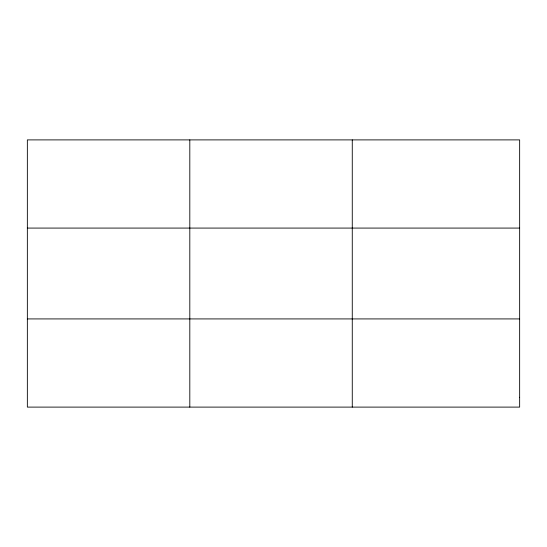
<?xml version="1.0" encoding="UTF-8"?>
<svg xmlns="http://www.w3.org/2000/svg" width="547" height="547" viewBox="0 0 547 547"><rect width="100%" height="100%" fill="white"/><g stroke="black" fill="none" stroke-linecap="round" stroke-linejoin="round"><path stroke-width="0.82" d="M189.809 407.105L189.809 139.895M352.268 407.105L352.268 139.895M27.35 228.078L519.65 228.078M27.35 318.922L519.65 318.922M519.65 397.307L519.65 407.105L27.35 407.105L27.35 139.895L519.65 139.895L519.65 397.307"/></g></svg>
